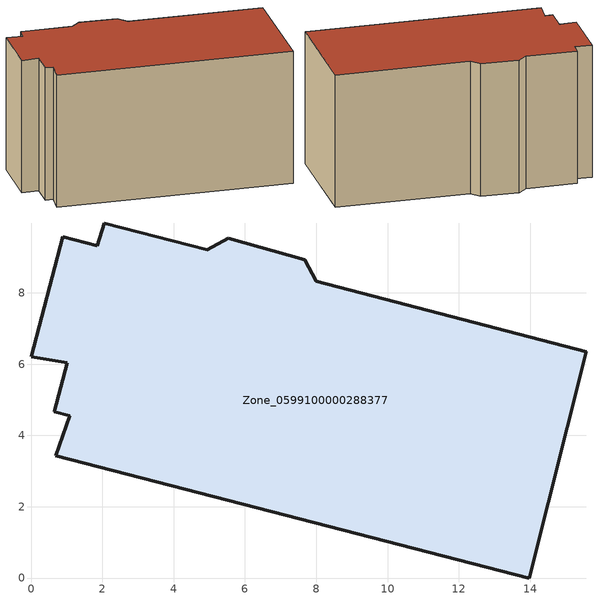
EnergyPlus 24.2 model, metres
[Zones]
Zone_0599100000288377
 floor ground (C_G): 4.94,9.21 5.53,9.53 7.68,8.93 8,8.32 15.58,6.35 13.97,0 0.7,3.43 1.09,4.55 0.65,4.66 1.01,6.04 0,6.21 0.89,9.58 1.86,9.32 2.05,9.96 z0
 wall outside (C_F): 15.58,6.35 8,8.32 7.68,8.93 5.53,9.53 4.94,9.21 2.05,9.96 1.86,9.32 0.89,9.58 0,6.21 1.01,6.04 0.65,4.66 1.09,4.55 0.7,3.43 13.97,0 15.58,6.35 z0:8.03
 roof outside (C_R): 0.7,3.43 13.97,0 15.58,6.35 8,8.32 7.68,8.93 5.53,9.53 4.94,9.21 2.05,9.96 1.86,9.32 0.89,9.58 0,6.21 1.01,6.04 0.65,4.66 1.09,4.55 z8.03
[BUILDING]
Pand.0599100000288377: North Axis=0; Terrain=City; Loads Convergence Tolerance Value=0.04; Temperature Convergence Tolerance Value=0.4; Solar Distribution=FullExterior; Maximum Number of Warmup Days=25; Minimum Number of Warmup Days=1
[Site:Location]
Rotterdam.The.Hague.AP_ZH_NLD Design_Conditions: Latitude=51.96; Longitude=4.45; Time Zone=1; Elevation=-4.5
[SITE:GROUNDTEMPERATURE:BUILDINGSURFACE]
18, 18, 18, 18, 18, 18, 18, 18, 18, 18, 18, 18
[MATERIAL] Thermal Absorptance=0.9; Solar Absorptance=0.7; Visible Absorptance=0.7
Name | Roughness | Thickness | Conductivity | Density | Specific Heat
G.TC.1946 | MediumSmooth | 0.15 | 1 | 540 | 1210
F.TC.1946 | Rough | 0.3 | 0.857143 | 1920 | 840
R.TC.1946 | MediumRough | 0.2 | 0.909091 | 1500 | 1000
[CONSTRUCTION]
C_G: G.TC.1946
C_F: F.TC.1946
C_R: R.TC.1946
[ZONE]
Zone_0599100000288377: Type=1; Multiplier=1; Ceiling Height=Autocalculate; Volume=Autocalculate; Floor Area=autocalculate; Part of Total Floor Area=Yes
[ZONEINFILTRATION:DESIGNFLOWRATE]
Infil_Zone_0599100000288377: Zone or ZoneList or Space or SpaceList=Zone_0599100000288377; Schedule=AlwaysOn; Design Flow Rate Calculation Method=Flow/Area; Flow Rate per Floor Area=0.003; Constant Term Coefficient=1; Temperature Term Coefficient=0; Velocity Term Coefficient=0; Velocity Squared Term Coefficient=0
[HVACTEMPLATE:ZONE:IDEALLOADSAIRSYSTEM]
Zone_0599100000288377: Maximum Heating Supply Air Temperature=50; Minimum Cooling Supply Air Temperature=13; Maximum Heating Supply Air Humidity Ratio=0.0156; Minimum Cooling Supply Air Humidity Ratio=0.0077; Heating Limit=NoLimit; Cooling Limit=NoLimit; Dehumidification Control Type=ConstantSensibleHeatRatio; Cooling Sensible Heat Ratio=0.7; Dehumidification Setpoint=60; Humidification Control Type=None; Humidification Setpoint=30; Outdoor Air Method=None; Outdoor Air Flow Rate per Person=0.00944; Outdoor Air Flow Rate per Zone Floor Area=0; Outdoor Air Flow Rate per Zone=0; Demand Controlled Ventilation Type=None; Outdoor Air Economizer Type=NoEconomizer; Heat Recovery Type=None; Sensible Heat Recovery Effectiveness=0.7; Latent Heat Recovery Effectiveness=0.65
[ZONECONTROL:THERMOSTAT]
ThermostatControl_Zone_0599100000288377: Zone or ZoneList=Zone_0599100000288377; Control Type Schedule=DualSetpointControlType; Control 1=Thermostat_Zone_0599100000288377; Temperature Difference Between Cutout And Setpoint=0
[THERMOSTATSETPOINT:DUALSETPOINT]
Thermostat_Zone_0599100000288377: Heating Setpoint Temperature Schedule=HeatingSetpoint_Zone_0599100000288377; Cooling Setpoint Temperature Schedule=CoolingSetpoint_Zone_0599100000288377
[SCHEDULE:COMPACT]
HeatingSetpoint_Zone_0599100000288377: Through: 12/31, For: AllDays, Until: 24:00, 21
CoolingSetpoint_Zone_0599100000288377: Through: 12/31, For: AllDays, Until: 24:00, 24
DualSetpointControlType: Through: 12/31, For: AllDays, Until: 24:00, 4
AlwaysOn: Through: 12/31, For: AllDays, Until: 24:00, 1
